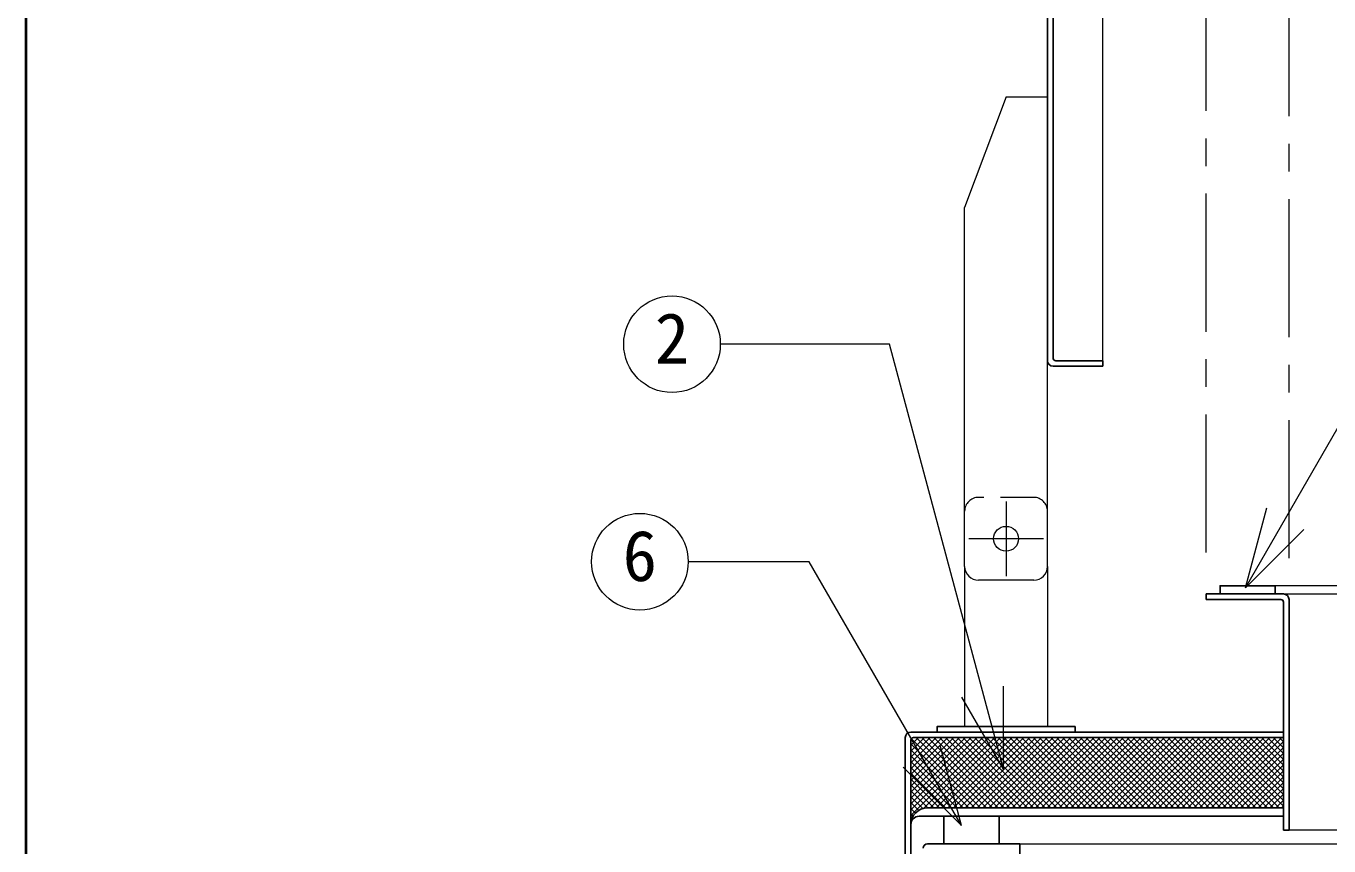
# Model space of a CAD drawing. Units: millimetres at full size, sheet at 1:10; details may follow other scales. Extents: x -2123 to 1927, y -1358 to 1452.
# Drawn here: x -2122.8 to -1650.8, y -126.8 to 170.1 of the extents above; entities that cross this region are included whole.
import ezdxf
from ezdxf.enums import TextEntityAlignment as Align

# ---------------------------------------------------------------- set-up
doc = ezdxf.new("R2010")
doc.units = ezdxf.units.MM
doc.header["$LTSCALE"] = 10
doc.linetypes.add('CHAIN1', pattern=[8, 5, -1, 1, -1])
doc.linetypes.add('DASHED1', pattern=[1.8, 1.2, -0.6])
doc.layers.add('0-0', color=7, linetype='Continuous', lineweight=18)
doc.styles.add('ＭＳ ゴシック', font='')
doc.styles.get('ＭＳ ゴシック').set_extended_font_data('MS Gothic')

msp = doc.modelspace()

# ---------------------------------------------------------------- linework, layer by layer
at = {"layer": '0-0', "color": 1, "lineweight": 40}
msp.add_line((-2122.8, -1358.09), (-2122.8, 1451.91), dxfattribs=at)
at = {"layer": '0-0', "color": 4, "lineweight": 9}
for p, q in [((-1732.8, 48.91), (-1732.8, 459.91)), ((-1782.8, -25.59), (-1782.8, -83.59)), ((-1752.8, -25.59), (-1752.8, -83.59)), ((-1538.14, -32.59), (-1670.3, -32.59)), ((-1667.3, -35.59), (-1539.22, -35.59)), ((-1802.3, -115.85), (-1774.04, -87.59)), ((-1802.3, -113.73), (-1776.16, -87.59)), ((-1802.3, -111.61), (-1778.28, -87.59)), ((-1802.3, -109.49), (-1780.4, -87.59)), ((-1802.3, -107.37), (-1782.52, -87.59)), ((-1802.3, -105.24), (-1784.64, -87.59)), ((-1802.3, -103.12), (-1786.76, -87.59)), ((-1802.3, -101), (-1788.89, -87.59)), ((-1802.3, -98.88), (-1791.01, -87.59)), ((-1802.3, -96.76), (-1793.13, -87.59)), ((-1802.3, -94.64), (-1795.25, -87.59)), ((-1802.3, -92.52), (-1797.37, -87.59)), ((-1802.3, -90.4), (-1799.49, -87.59)), ((-1802.22, -88.19), (-1801.69, -87.67)), ((-1802.1, -87.99), (-1777.01, -113.09)), ((-1800.39, -87.59), (-1774.89, -113.09)), ((-1798.27, -87.59), (-1772.77, -113.09)), ((-1797.55, -113.22), (-1771.92, -87.59)), ((-1796.15, -87.59), (-1770.65, -113.09)), ((-1795.29, -113.09), (-1769.79, -87.59)), ((-1794.02, -87.59), (-1768.52, -113.09)), ((-1793.17, -113.09), (-1767.67, -87.59)), ((-1791.9, -87.59), (-1766.4, -113.09)), ((-1791.05, -113.09), (-1765.55, -87.59)), ((-1789.78, -87.59), (-1764.28, -113.09)), ((-1788.93, -113.09), (-1763.43, -87.59)), ((-1787.66, -87.59), (-1762.16, -113.09)), ((-1786.81, -113.09), (-1761.31, -87.59)), ((-1785.54, -87.59), (-1760.04, -113.09)), ((-1784.69, -113.09), (-1759.19, -87.59)), ((-1783.42, -87.59), (-1757.92, -113.09)), ((-1782.57, -113.09), (-1757.07, -87.59)), ((-1781.3, -87.59), (-1755.8, -113.09)), ((-1780.44, -113.09), (-1754.94, -87.59)), ((-1779.18, -87.59), (-1753.68, -113.09)), ((-1778.32, -113.09), (-1752.82, -87.59)), ((-1777.05, -87.59), (-1751.55, -113.09)), ((-1776.2, -113.09), (-1750.7, -87.59)), ((-1774.93, -87.59), (-1749.43, -113.09)), ((-1774.08, -113.09), (-1748.58, -87.59)), ((-1772.81, -87.59), (-1747.31, -113.09)), ((-1771.96, -113.09), (-1746.46, -87.59)), ((-1770.69, -87.59), (-1745.19, -113.09)), ((-1769.84, -113.09), (-1744.34, -87.59)), ((-1768.57, -87.59), (-1743.07, -113.09)), ((-1767.72, -113.09), (-1742.22, -87.59)), ((-1766.45, -87.59), (-1740.95, -113.09)), ((-1765.6, -113.09), (-1740.1, -87.59)), ((-1764.33, -87.59), (-1738.83, -113.09)), ((-1763.47, -113.09), (-1737.97, -87.59)), ((-1762.2, -87.59), (-1736.7, -113.09)), ((-1761.35, -113.09), (-1735.85, -87.59)), ((-1760.08, -87.59), (-1734.58, -113.09)), ((-1759.23, -113.09), (-1733.73, -87.59)), ((-1757.96, -87.59), (-1732.46, -113.09)), ((-1757.11, -113.09), (-1731.61, -87.59)), ((-1755.84, -87.59), (-1730.34, -113.09)), ((-1754.99, -113.09), (-1729.49, -87.59)), ((-1753.72, -87.59), (-1728.22, -113.09)), ((-1752.87, -113.09), (-1727.37, -87.59)), ((-1751.6, -87.59), (-1726.1, -113.09)), ((-1750.75, -113.09), (-1725.25, -87.59)), ((-1749.48, -87.59), (-1723.98, -113.09)), ((-1748.62, -113.09), (-1723.12, -87.59)), ((-1747.36, -87.59), (-1721.86, -113.09)), ((-1746.5, -113.09), (-1721, -87.59)), ((-1745.23, -87.59), (-1719.73, -113.09)), ((-1744.38, -113.09), (-1718.88, -87.59)), ((-1743.11, -87.59), (-1717.61, -113.09)), ((-1742.26, -113.09), (-1716.76, -87.59)), ((-1740.99, -87.59), (-1715.49, -113.09)), ((-1740.14, -113.09), (-1714.64, -87.59)), ((-1738.87, -87.59), (-1713.37, -113.09)), ((-1738.02, -113.09), (-1712.52, -87.59)), ((-1736.75, -87.59), (-1711.25, -113.09)), ((-1735.9, -113.09), (-1710.4, -87.59)), ((-1734.63, -87.59), (-1709.13, -113.09)), ((-1733.78, -113.09), (-1708.28, -87.59)), ((-1732.51, -87.59), (-1707.01, -113.09)), ((-1731.65, -113.09), (-1706.15, -87.59)), ((-1730.38, -87.59), (-1704.88, -113.09)), ((-1729.53, -113.09), (-1704.03, -87.59)), ((-1728.26, -87.59), (-1702.76, -113.09)), ((-1727.41, -113.09), (-1701.91, -87.59)), ((-1726.14, -87.59), (-1700.64, -113.09)), ((-1725.29, -113.09), (-1699.79, -87.59)), ((-1724.02, -87.59), (-1698.52, -113.09)), ((-1723.17, -113.09), (-1697.67, -87.59)), ((-1721.9, -87.59), (-1696.4, -113.09)), ((-1721.05, -113.09), (-1695.55, -87.59)), ((-1719.78, -87.59), (-1694.28, -113.09)), ((-1718.93, -113.09), (-1693.43, -87.59)), ((-1717.66, -87.59), (-1692.16, -113.09)), ((-1716.8, -113.09), (-1691.3, -87.59)), ((-1715.54, -87.59), (-1690.04, -113.09)), ((-1714.68, -113.09), (-1689.18, -87.59)), ((-1713.41, -87.59), (-1687.91, -113.09)), ((-1712.56, -113.09), (-1687.06, -87.59)), ((-1711.29, -87.59), (-1685.79, -113.09)), ((-1710.44, -113.09), (-1684.94, -87.59)), ((-1709.17, -87.59), (-1683.67, -113.09)), ((-1708.32, -113.09), (-1682.82, -87.59)), ((-1707.05, -87.59), (-1681.55, -113.09)), ((-1706.2, -113.09), (-1680.7, -87.59)), ((-1704.93, -87.59), (-1679.43, -113.09)), ((-1704.08, -113.09), (-1678.58, -87.59)), ((-1702.81, -87.59), (-1677.31, -113.09)), ((-1701.96, -113.09), (-1676.46, -87.59)), ((-1700.69, -87.59), (-1675.19, -113.09)), ((-1699.83, -113.09), (-1674.33, -87.59)), ((-1698.57, -87.59), (-1673.07, -113.09)), ((-1697.71, -113.09), (-1672.21, -87.59)), ((-1696.44, -87.59), (-1670.94, -113.09)), ((-1695.59, -113.09), (-1670.09, -87.59)), ((-1694.32, -87.59), (-1668.82, -113.09)), ((-1693.47, -113.09), (-1667.97, -87.59)), ((-1692.2, -87.59), (-1667.3, -112.49)), ((-1691.35, -113.09), (-1667.3, -89.04)), ((-1690.08, -87.59), (-1667.3, -110.37)), ((-1687.96, -87.59), (-1667.3, -108.24)), ((-1685.84, -87.59), (-1667.3, -106.12)), ((-1683.72, -87.59), (-1667.3, -104)), ((-1681.59, -87.59), (-1667.3, -101.88)), ((-1679.47, -87.59), (-1667.3, -99.76)), ((-1677.35, -87.59), (-1667.3, -97.64)), ((-1675.23, -87.59), (-1667.3, -95.52)), ((-1673.11, -87.59), (-1667.3, -93.39)), ((-1670.99, -87.59), (-1667.3, -91.27)), ((-1668.87, -87.59), (-1667.3, -89.15)), ((-1802.3, -89.92), (-1779.13, -113.09)), ((-1802.3, -92.04), (-1781.25, -113.09)), ((-1802.3, -94.16), (-1783.37, -113.09)), ((-1689.23, -113.09), (-1667.3, -91.16)), ((-1687.11, -113.09), (-1667.3, -93.28)), ((-1802.3, -96.28), (-1785.5, -113.09)), ((-1802.3, -98.4), (-1787.62, -113.09)), ((-1684.99, -113.09), (-1667.3, -95.4)), ((-1682.86, -113.09), (-1667.3, -97.52)), ((-1802.3, -100.52), (-1789.74, -113.09)), ((-1802.3, -102.64), (-1791.86, -113.09)), ((-1680.74, -113.09), (-1667.3, -99.65)), ((-1678.62, -113.09), (-1667.3, -101.77)), ((-1802.3, -104.77), (-1793.98, -113.09)), ((-1802.3, -106.89), (-1796.1, -113.09)), ((-1676.5, -113.09), (-1667.3, -103.89)), ((-1674.38, -113.09), (-1667.3, -106.01)), ((-1672.26, -113.09), (-1667.3, -108.13)), ((-1802.3, -109.01), (-1797.98, -113.33)), ((-1802.3, -111.13), (-1799.45, -113.98)), ((-1802.3, -113.25), (-1800.63, -114.93)), ((-1670.14, -113.09), (-1667.3, -110.25)), ((-1668.01, -113.09), (-1667.3, -112.37)), ((-1802.3, -115.37), (-1801.53, -116.14)), ((-1802.3, -117.49), (-1802.13, -117.66)), ((-1802.3, -117.97), (-1802.17, -117.84)), ((-1762.8, -126.09), (-1585.74, -126.09))]:
    msp.add_line(p, q, dxfattribs=at)
at = {"layer": '0-0', "color": 5, "lineweight": 25}
for p, q in [((-1752.8, 448.66), (-1752.8, 48.91)), ((-1749.8, 48.91), (-1732.8, 48.91)), ((-1732.8, 48.91), (-1732.8, 46.91)), ((-1750.8, 46.91), (-1732.8, 46.91)), ((-1670.3, -32.59), (-1670.3, -35.59)), ((-1695.3, -35.59), (-1695.3, -37.59)), ((-1695.3, -35.59), (-1667.3, -35.59)), ((-1668.3, -37.59), (-1695.3, -37.59)), ((-1667.3, -38.59), (-1667.3, -121.09)), ((-1742.8, -85.59), (-1742.8, -83.59)), ((-1804.3, -87.59), (-1804.3, -165.59)), ((-1802.3, -85.59), (-1667.3, -85.59)), ((-1802.3, -88.59), (-1802.3, -165.59)), ((-1801.3, -87.59), (-1667.3, -87.59)), ((-1667.3, -113.09), (-1796.3, -113.09)), ((-1799.3, -116.09), (-1667.3, -116.09)), ((-1790.3, -126.09), (-1790.3, -116.09)), ((-1770.3, -126.09), (-1770.3, -116.09)), ((-1796.3, -126.09), (-1762.8, -126.09)), ((-1762.8, -380.53), (-1762.8, -126.09))]:
    msp.add_line(p, q, dxfattribs=at)
at = {"layer": '0-0', "color": 4, "linetype": 'CHAIN1', "lineweight": 9}
for p, q in [((-1695.3, -20.59), (-1695.3, 239.41)), ((-1665.3, -22.59), (-1665.3, 189.41)), ((-1767.8, -2.09), (-1767.8, -29.09)), ((-1754.3, -15.59), (-1781.3, -15.59))]:
    msp.add_line(p, q, dxfattribs=at)
at = {"layer": '0-0'}
for p, q in [((-1767.8, 144.41), (-1782.8, 104.41)), ((-1767.8, 144.41), (-1752.8, 144.41)), ((-1782.8, -25.59), (-1782.8, 104.41)), ((-1809.99, 54.86), (-1871.31, 54.86)), ((-1768.77, -98.98), (-1809.99, 54.86)), ((-1752.8, -25.59), (-1752.8, 48.91)), ((-1681.1, -33.4), (-1673.34, -4.42)), ((-1681.1, -33.4), (-1659.89, -12.18)), ((-1839.1, -23.9), (-1882.95, -23.9)), ((-1783.91, -119.49), (-1839.1, -23.9)), ((-1757.8, -30.59), (-1777.8, -30.59)), ((-1768.77, -98.98), (-1768.77, -68.98)), ((-1768.77, -98.98), (-1783.77, -73)), ((-1783.91, -119.49), (-1791.67, -90.52)), ((-1783.91, -119.49), (-1805.12, -98.28)), ((-1581.64, -121.09), (-1665.3, -121.09))]:
    msp.add_line(p, q, dxfattribs=at)
at = {"layer": '0-0', "color": 4, "linetype": 'DASHED1', "lineweight": 9}
msp.add_line((-1757.8, -0.59), (-1777.8, -0.59), dxfattribs=at)
at = {"layer": '0-0', "color": 5, "lineweight": 25}
for points in [[(-1752.8, 448.66), (-1750.8, 448.66), (-1750.8, 49.91)], [(-1670.3, -32.59), (-1690.3, -32.59), (-1690.3, -35.59)], [(-1665.3, -37.59), (-1665.3, -121.09), (-1667.3, -121.09)], [(-1792.8, -85.59), (-1792.8, -83.59), (-1742.8, -83.59)]]:
    msp.add_lwpolyline(points, dxfattribs=at)
at = {"layer": '0-0'}
msp.add_lwpolyline([(-1681.1, -33.4), (-1623.43, 66.49), (-1574.38, 66.49)], dxfattribs=at)
for centre, radius in [((-1888.81, 54.86), 17.5), ((-1900.45, -23.9), 17.5), ((-1767.8, -15.59), 4.5)]:
    msp.add_circle(centre, radius, dxfattribs=at)
at = {"layer": '0-0', "color": 5, "lineweight": 25}
for centre, radius, start, end in [((-1750.8, 48.91), 2, 180, 270), ((-1749.8, 49.91), 1, 180, 270), ((-1668.3, -38.59), 1, 0, 90), ((-1667.3, -37.59), 2, 0, 90), ((-1802.3, -87.59), 2, 90, 180), ((-1801.3, -88.59), 1, 90, 180), ((-1796.3, -119.09), 6, 90, 180), ((-1799.3, -119.09), 3, 90, 180), ((-1796.3, -127.59), 1.5, 90, 180)]:
    msp.add_arc(centre, radius, start, end, dxfattribs=at)
at = {"layer": '0-0', "color": 4, "linetype": 'DASHED1', "lineweight": 9}
for centre, start, end in [((-1777.8, -5.59), 90, 180), ((-1757.8, -5.59), 0, 90)]:
    msp.add_arc(centre, 5, start, end, dxfattribs=at)
at = {"layer": '0-0'}
for centre, start, end in [((-1777.8, -25.59), 180, 270), ((-1757.8, -25.59), 270, 0)]:
    msp.add_arc(centre, 5, start, end, dxfattribs=at)

# ---------------------------------------------------------------- texts
at = {"layer": '0-0', "style": 'ＭＳ ゴシック'}
for s, p in [('2', (-1895.06, 42.36)), ('6', (-1906.7, -36.4))]:
    msp.add_text(s, height=18.33, dxfattribs=at).set_placement(p, align=Align.BOTTOM_LEFT)

doc.saveas('drawing.dxf')
